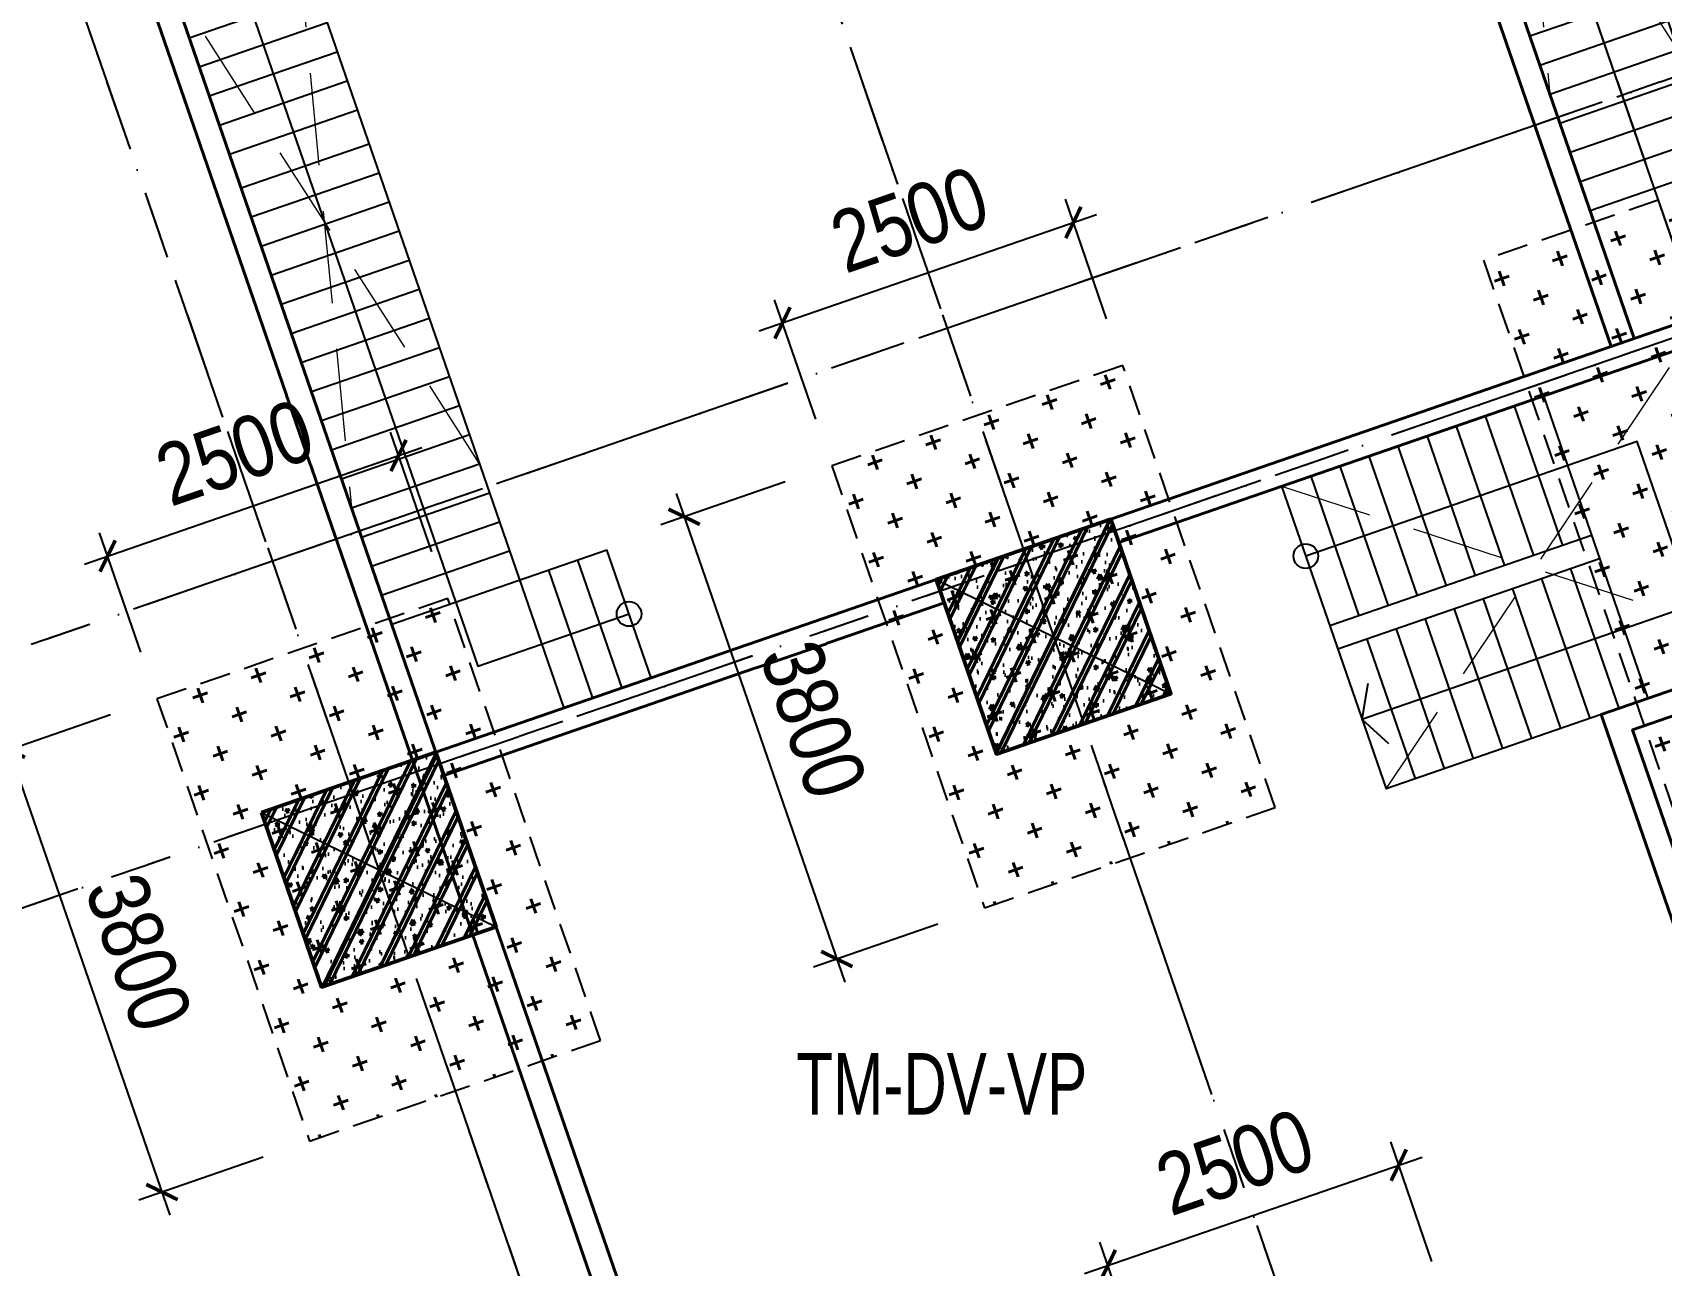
# Model space of a CAD drawing. Header units: millimetres. Extents: x -1534340 to 1713810, y -1348191 to 1114081.
# Drawn here: x 1240370 to 1253604, y -313164 to -303150 of the extents above; entities that cross this region are included whole.
import ezdxf

# ---------------------------------------------------------------- set-up
doc = ezdxf.new("R2010")
doc.units = ezdxf.units.MM
doc.header["$LTSCALE"] = 100
doc.header["$PDMODE"] = 32
doc.header["$PDSIZE"] = 2.5
for name, pattern in [('CENTER2', [1.125, 0.75, -0.125, 0.125, -0.125]), ('DASHED', [4.5, 3, -1.5]), ('DASHED2', [0.375, 0.25, -0.125]), ('HIDDEN', [0.375, 0.25, -0.125]), ('xref.asix of  podium$0$xref.asix of  podium$0$DASHDOT', [1, 0.5, -0.25, 0, -0.25]), ('Xref.Asix of Basement B2$0$HIDDEN', [0.375, 0.25, -0.125])]:
    doc.linetypes.add(name, pattern=pattern)
for name, color, linetype, lineweight in [('0-Hatch', 250, 'Continuous', 40), ('D-building block', 8, 'Continuous', 13), ('KAKA FIX', 2, 'Continuous', 13), ('KT-Chu viet', 255, 'Continuous', 20), ('KT-Net cat', 1, 'Continuous', 40), ('KT-Net cot vach', 6, 'Continuous', 50)]:
    doc.layers.add(name, color=color, linetype=linetype, lineweight=lineweight)
for name, color, linetype in [('0-khuat', 3, 'HIDDEN'), ('A-GLAZ', 135, 'Continuous'), ('A-WALL-FNSH', 200, 'Continuous'), ('ccu11-Khuat', 9, 'DASHED'), ('ccu11-Manh', 8, 'Continuous'), ('ccu12-Manh', 8, 'Continuous'), ('ccu12-Thay', 7, 'Continuous'), ('ccu12-Truc', 13, 'CENTER2'), ('KC2-DIM', 251, 'Continuous'), ('xref.asix of  podium$0$xref.asix of  podium$0$KC2-DIM', 251, 'Continuous'), ('xref.asix of  podium$0$xref.asix of  podium$0$KT-Kich thuoc', 9, 'Continuous'), ('xref.asix of  podium$0$xref.asix of  podium$0$KT-Luoi truc South Tower', 8, 'xref.asix of  podium$0$xref.asix of  podium$0$DASHDOT'), ('xref.asix of  podium$0$xref.asix of  podium$0$KT-Net cot vach', 6, 'Continuous')]:
    doc.layers.add(name, color=color, linetype=linetype)
doc.layers.add('Xref.Asix of Basement B2$0$KT-Chi gioi XD', color=7, linetype='Xref.Asix of Basement B2$0$HIDDEN', true_color=0x0066cc)
doc.styles.add('Arial Narrow', font='ARIALN.TTF')
doc.styles.add('Xref_ST_MBDV Cot vach 30.7.2022$0$Arial', font='arial.ttf', dxfattribs={"width": 0.7})
doc.dimstyles.new('ccu12-200', dxfattribs={"dimscale": 200, "dimtxt": 2.5, "dimasz": 1, "dimexe": 1, "dimexo": 2, "dimgap": 1, "dimtad": 1, "dimdec": 0, "dimrnd": 5, "dimdsep": 46, "dimtxsty": 'Arial Narrow', "dimblk": 'ARCHTICK', "dimcen": -1, "dimdle": 1, "dimclrd": 256, "dimclre": 256, "dimclrt": 3, "dimadec": 0, "dimazin": 2, "dimtfac": 0.1, "dimtdec": 0, "dimtmove": 0, "dimatfit": 1, "dimldrblk": 'ARCHTICK', "dimfxl": 1, "dimtvp": 0.8333333333333334, "dimtolj": 1, "dimtzin": 12, "dimarcsym": 0})
pattern_1 = [(49.99999999999999, (550, -550), (286.9040730403014, -25.10085399303804), [30, -330]), (355, (550, -550), (-55.50053344520001, 300.8768534800047), [24, -264]), (100.4514, (573.908672, -552.091736), (231.4037526856086, 275.7758168243814), [25.496076, -280.4568448]), (46.18420000000001, (550, -470), (426.8964194502578, -66.20760573160723), [45, -495]), (96.6356, (585.574698, -475.5173228), (373.8650822194813, 389.6471483601767), [38.2441152, -420.6852]), (351.1842, (550, -470), (373.8647780534509, 389.6474403701299), [36, -396]), (21, (590, -490), (238.7628208473847, -161.0475562661355), [30, -330]), (326.0000000000001, (590, -490), (97.32613276863269, 290.0600180187412), [24, -264]), (71.4514, (609.8968932, -503.4206424), (336.089051432596, 129.012198683981), [25.496076, -280.4568448]), (37.50000000000001, (550, -550), (4.863942126916267, 133.1575415325246), [0, -260.8, 0, -268, 0, -265]), (7.499999999999999, (550, -550), (105.2278149768594, 157.7646847529441), [0, -152.8, 0, -254.8, 0, -101]), (327.5, (460.8, -550), (213.5289744689636, -9.021948693751902), [0, -100, 0, -312, 0, -414]), (317.5, (420.8, -550), (233.2744677369545, 40.04199293292709), [0, -130, 0, -207.2, 0, -294]), (45, (550, -550), (-120.2081528017131, 120.2081528017131), []), (45, (550, -501), (-120.2081528017131, 120.2081528017131), [])]

# ---------------------------------------------------------------- blocks, each defined once
blk = doc.blocks.new('MBKC-T1-PN')
at = {"layer": '0-Hatch', "ltscale": 2}
h = blk.add_hatch(dxfattribs=at)
h.set_pattern_fill('CROSS', color=256, scale=1000, angle=109.0471379540037, style=0)
h.set_pattern_definition([(109.0471379540036, (4055636.089763712, -6944877.891774093), (-317.899085197144, 154.726118127545), [125, -375]), (199.0471379540037, (4055674.771293243, -6944798.417002794), (-154.7261181275451, -317.899085197144), [125, -375])])
h.paths.add_polyline_path([(19557.7795266863, -4250.088351965416), (23343.39233214781, -15214.9929806022), (26179.14355209609, -14235.95517818455), (22393.53074663435, -3271.05054954777)])
h = blk.add_hatch(dxfattribs=at)
h.set_pattern_fill('CROSS', color=256, scale=1000, angle=109.047137953997, style=0)
h.set_pattern_definition([(109.0471379539969, (4049908.878848452, -6946061.760030065), (-317.8990851971258, 154.7261181275824), [124.9999999999995, -374.999999999998]), (199.0471379539969, (4049947.560377985, -6945982.285258765), (-154.7261181275824, -317.8990851971258), [124.9999999999995, -374.9999999999979])])
h.paths.add_polyline_path([(14262.68787389947, -5919.520667289326), (15502.80332056247, -9511.471902892052), (17865.92934429436, -8695.607088132645), (16625.8138976309, -5103.655852529919)])
h = blk.add_hatch(dxfattribs=at)
h.set_pattern_fill('CROSS', color=256, scale=1000, angle=109.047137953997, style=0)
h.set_pattern_definition([(109.0471379539969, (4044426.426489887, -6947954.566448074), (-317.8990851971258, 154.7261181275824), [124.9999999999995, -374.999999999998]), (199.0471379539969, (4044465.108019419, -6947875.091676774), (-154.7261181275824, -317.8990851971258), [124.9999999999995, -374.999999999998])])
h.paths.add_polyline_path([(8780.235515333712, -7812.327085298195), (10020.35096199671, -11404.27832090092), (12383.4769857286, -10588.41350614151), (11143.36153906514, -6996.462270538788)])
at = {"layer": '0-khuat', "ltscale": 10}
for points in [[(26179.14355209609, -14235.95517818455), (22393.53074663435, -3271.05054954777), (19557.7795266863, -4250.088351965416), (23343.39233214781, -15214.9929806022)], [(17865.92934429436, -8695.607088132645), (16625.8138976309, -5103.655852529919), (14262.68787389947, -5919.520667289326), (15502.80332056247, -9511.471902892052)], [(12383.4769857286, -10588.41350614151), (11143.36153906514, -6996.462270538788), (8780.235515333712, -7812.327085298195), (10020.35096199671, -11404.27832090092)]]:
    blk.add_lwpolyline(points, close=True, dxfattribs=at)
at = {"layer": 'ccu11-Khuat', "ltscale": 0.5, "elevation": -0.1248620286703281}
blk.add_lwpolyline([(100590.5864808073, -35426.61506945355), (55455.55192690738, -35426.61506945355, -0.3269618123751123), (50827.94980508671, -32029.33521380113), (46319.23951797537, -19000.21078809898, 0.4276624970093012), (30482.82222025329, -12597.84133938845), (15440.22126940242, -17787.66880758357, -0.1965409036496166), (11052.14983252855, -17540.17514300876, -0.04529122358984782), (3605.473727127304, -9503.081798993808), (-504.3626536345109, -3435.722267398494, -0.3990343803495413), (1771.304140177555, 352.6720043509267), (31190.7288702894, 10495.31749677, -0.1204403028230274), (42591.70211395179, 11817.81507882464), (58406.76826363965, 7707.460248947376, -0.2262547279600852), (60280.00056402339, 6012.837931064423), (65645.2552123724, -9495.342720050656, 0.2916469557633262), (69738.37575314008, -12326.61538209155), (89786.80552536738, -12326.61538209155)], format="xyb", dxfattribs=at)
at = {"layer": 'ccu12-Thay', "ltscale": 0.5, "elevation": -0.1248620286703281}
blk.add_lwpolyline([(100592.7780615496, -35676.61506945355), (55455.39655799186, -35676.61506945355, -0.3267809868965265), (50590.58009542292, -32107.86709642987), (46084.84347490547, -19087.33587578748, 0.427810969143063), (30575.27555690287, -12830.40478876728), (15521.75718290871, -18023.99886239826, -0.1981128104978065), (10911.61054585082, -17750.02456894092, -0.0454709095100691), (3402.789631705265, -9649.635404628643), (-737.5713195712306, -3537.212389550812, -0.4024491153328594), (1696.951964988839, 591.4787324376521), (31106.50964570185, 10730.72245935566)], format="xyb", dxfattribs=at)
at = {"layer": 'ccu12-Thay', "ltscale": 0.5}
blk.add_arc((58102.95796438283, 33557.60974527191, -0.1248620286703281), 69708.63666396195, 218.510416025799, 236.5019412990774, dxfattribs=at)
blk = doc.blocks.new('Grid-ST-flat-3')
at = {"layer": 'ccu12-Truc', "ltscale": 30}
for p, q in [((324450.2562037199, -45484.46361355274), (343539.5479429879, -100775.9775917197)), ((318967.803845129, -47377.27003148972), (338057.0955847397, -102668.7840106485)), ((313485.3514865385, -49270.07644942671), (332574.6432264913, -104561.5904295773)), ((348389.8671523775, -54057.70604856691), (307655.7401533651, -68121.08717252291)), ((349042.5590209737, -55948.20686175593), (308308.4320219612, -70011.58798571193))]:
    blk.add_line(p, q, dxfattribs=at)
blk = doc.blocks.new('*U151')
h = blk.add_hatch()
h.set_pattern_fill('VATLIEU04', color=250, scale=40, style=0, pattern_type=2)
h.set_pattern_definition(pattern_1)
h.paths.add_polyline_path([(-475, 475), (1025, 475), (1025, -1025), (-475, -1025)])
at = {"color": 6, "ltscale": 0.25}
blk.add_lwpolyline([(-475, 475), (1025, 475), (1025, -1025), (-475, -1025)], close=True, dxfattribs=at)
at = {"layer": 'Defpoints', "linetype": 'ByBlock', "ltscale": 30}
for p, q in [((1025, 475), (-475, -1025)), ((-475, 475), (1025, -1025))]:
    blk.add_line(p, q, dxfattribs=at)
blk = doc.blocks.new('MBDV-B1-T1-PN')
at = {"layer": 'KT-Net cot vach', "rotation": 19.04713795399666}
for p in [(15714.6191477098, -7137.365310385358), (10232.16678914404, -9030.171728394227)]:
    blk.add_blockref('*U151', p, dxfattribs=at)
blk = doc.blocks.new('_ARCHTICK')
at = {"color": 0, "linetype": 'ByBlock', "const_width": 0.15}
blk.add_lwpolyline([(-0.5, -0.5), (0.5, 0.5)], dxfattribs=at)
blk = doc.blocks.new('*D1319')
at = {"layer": 'Defpoints', "color": 0, "ltscale": 0.5, "transparency": 16777216}
for p in [(1243343.621415701, -306585.5596704226), (1243744.232395725, -307745.9154329164), (1241381.106582828, -308561.7808583528)]:
    blk.add_point(p, dxfattribs=at)
at = {"layer": 'KC2-DIM', "lineweight": -2, "ltscale": 0.5, "transparency": 16777216}
for p, q in [((1243613.693927655, -307367.8153028531), (1243278.352181666, -306396.5096053909)), ((1240791.445537772, -307466.6943298939), (1243532.671480733, -306520.2904363877)), ((1241250.568114758, -308183.6807282895), (1240915.22636877, -307212.3750308273))]:
    blk.add_line(p, q, dxfattribs=at)
at = {"layer": 'KC2-DIM', "lineweight": -2, "ltscale": 0.5, "transparency": 16777216, "xscale": 200, "yscale": 200, "zscale": 200}
for p, rotation in [((1243343.621415701, -306585.5596704226), 19.0471522611445), ((1240980.495602804, -307401.425095859), 199.0471522611445)]:
    blk.add_blockref('_ARCHTICK', p, dxfattribs=dict(at, rotation=rotation))
at = {"layer": 'KC2-DIM', "color": 3, "ltscale": 0.5, "transparency": 16777216, "insert": (1242013.477505649, -306563.1326767787), "char_height": 500, "attachment_point": 5, "rotation": 19.0471522611445, "style": 'Arial Narrow', "bg_fill": 3, "box_fill_scale": 1.1, "bg_fill_color": 256, "bg_fill_true_color": 13158600, "bg_fill_transparency": 0}
blk.add_mtext('\\A1;2500', dxfattribs=at)
blk = doc.blocks.new('*D1320')
at = {"layer": 'Defpoints', "color": 0, "ltscale": 0.5, "transparency": 16777216}
for p in [(1241381.106582828, -308561.7808583528), (1242621.222029491, -312153.7320939556), (1241421.580231821, -312567.9065150914)]:
    blk.add_point(p, dxfattribs=at)
at = {"layer": 'KC2-DIM', "lineweight": -2, "ltscale": 0.5, "transparency": 16777216}
for p, q in [((1241003.006452765, -308692.3193264226), (1239992.414720126, -309041.2245135236)), ((1240116.195551123, -308786.905214457), (1241486.849465856, -312756.9565801232)), ((1242243.121899428, -312284.2705620254), (1241232.530166789, -312633.1757491264))]:
    blk.add_line(p, q, dxfattribs=at)
at = {"layer": 'KC2-DIM', "lineweight": -2, "ltscale": 0.5, "transparency": 16777216, "xscale": 200, "yscale": 200, "zscale": 200}
for p, rotation in [((1240181.464785158, -308975.9552794887), 109.0471522611391), ((1241421.580231821, -312567.9065150914), 289.0471522611391)]:
    blk.add_blockref('_ARCHTICK', p, dxfattribs=dict(at, rotation=rotation))
at = {"layer": 'KC2-DIM', "color": 3, "ltscale": 0.5, "transparency": 16777216, "insert": (1241231.882214851, -310623.3498936863), "char_height": 500, "attachment_point": 5, "rotation": 289.0471522611391, "style": 'Arial Narrow', "bg_fill": 3, "box_fill_scale": 1.1, "bg_fill_color": 256, "bg_fill_true_color": 13158600, "bg_fill_transparency": 0}
blk.add_mtext('\\A1;3800', dxfattribs=at)
blk = doc.blocks.new('*D1321')
at = {"layer": 'Defpoints', "color": 0, "ltscale": 0.5, "transparency": 16777216}
for p in [(1248826.073786729, -304692.7532584798), (1249226.684766753, -305853.1090209735), (1246863.558953857, -306668.9744464099)]:
    blk.add_point(p, dxfattribs=at)
at = {"layer": 'KC2-DIM', "lineweight": -2, "ltscale": 0.5, "transparency": 16777216}
for p, q in [((1249096.146298683, -305475.0088909101), (1248760.804552694, -304503.7031934481)), ((1246273.897908801, -305573.8879179511), (1249015.123851761, -304627.4840244449)), ((1246733.020485787, -306290.8743163465), (1246397.678739798, -305319.5686188845))]:
    blk.add_line(p, q, dxfattribs=at)
at = {"layer": 'KC2-DIM', "lineweight": -2, "ltscale": 0.5, "transparency": 16777216, "xscale": 200, "yscale": 200, "zscale": 200}
for p, rotation in [((1248826.073786729, -304692.7532584798), 19.0471522611445), ((1246462.947973833, -305508.6186839162), 199.0471522611445)]:
    blk.add_blockref('_ARCHTICK', p, dxfattribs=dict(at, rotation=rotation))
at = {"layer": 'KC2-DIM', "color": 3, "ltscale": 0.5, "transparency": 16777216, "insert": (1247495.929876677, -304670.3262648358), "char_height": 500, "attachment_point": 5, "rotation": 19.0471522611445, "style": 'Arial Narrow', "bg_fill": 3, "box_fill_scale": 1.1, "bg_fill_color": 256, "bg_fill_true_color": 13158600, "bg_fill_transparency": 0}
blk.add_mtext('\\A1;2500', dxfattribs=at)
blk = doc.blocks.new('*D1322')
at = {"layer": 'Defpoints', "color": 0, "ltscale": 0.5, "transparency": 16777216}
for p in [(1246863.558953857, -306668.9744464099), (1248103.67440052, -310260.9256820126), (1246904.032602849, -310675.1001031486)]:
    blk.add_point(p, dxfattribs=at)
at = {"layer": 'KC2-DIM', "lineweight": -2, "ltscale": 0.5, "transparency": 16777216}
for p, q in [((1246485.458823794, -306799.5129144797), (1245474.867091154, -307148.4181015808)), ((1245598.647922151, -306894.0988025141), (1246969.301836884, -310864.1501681803)), ((1247725.574270457, -310391.4641500824), (1246714.982537817, -310740.3693371835))]:
    blk.add_line(p, q, dxfattribs=at)
at = {"layer": 'KC2-DIM', "lineweight": -2, "ltscale": 0.5, "transparency": 16777216, "xscale": 200, "yscale": 200, "zscale": 200}
for p, rotation in [((1245663.917156186, -307083.1488675458), 109.0471522611391), ((1246904.032602849, -310675.1001031486), 289.0471522611391)]:
    blk.add_blockref('_ARCHTICK', p, dxfattribs=dict(at, rotation=rotation))
at = {"layer": 'KC2-DIM', "color": 3, "ltscale": 0.5, "transparency": 16777216, "insert": (1246714.33458588, -308730.5434817435), "char_height": 500, "attachment_point": 5, "rotation": 289.0471522611391, "style": 'Arial Narrow', "bg_fill": 3, "box_fill_scale": 1.1, "bg_fill_color": 256, "bg_fill_true_color": 13158600, "bg_fill_transparency": 0}
blk.add_mtext('\\A1;3800', dxfattribs=at)
blk = doc.blocks.new('*D1323')
at = {"layer": 'Defpoints', "color": 0, "ltscale": 0.5, "transparency": 16777216}
for p in [(1251469.47584001, -312349.2815444039), (1251870.086820034, -313509.6373068977), (1249506.961007137, -314325.5027323341)]:
    blk.add_point(p, dxfattribs=at)
at = {"layer": 'KC2-DIM', "lineweight": -2, "ltscale": 0.5, "transparency": 16777216}
for p, q in [((1251739.548351964, -313131.5371768342), (1251404.206605975, -312160.2314793723)), ((1248917.299962081, -313230.4162038752), (1251658.525905041, -312284.012310369)), ((1249376.422539067, -313947.4026022706), (1249041.080793078, -312976.0969048087))]:
    blk.add_line(p, q, dxfattribs=at)
at = {"layer": 'KC2-DIM', "lineweight": -2, "ltscale": 0.5, "transparency": 16777216, "xscale": 200, "yscale": 200, "zscale": 200}
for p, rotation in [((1251469.47584001, -312349.2815444039), 19.0471522611445), ((1249106.350027113, -313165.1469698403), 199.0471522611445)]:
    blk.add_blockref('_ARCHTICK', p, dxfattribs=dict(at, rotation=rotation))
at = {"layer": 'KC2-DIM', "color": 3, "ltscale": 0.5, "transparency": 16777216, "insert": (1250139.331929957, -312326.8545507599), "char_height": 500, "attachment_point": 5, "rotation": 19.0471522611445, "style": 'Arial Narrow', "bg_fill": 3, "box_fill_scale": 1.1, "bg_fill_color": 256, "bg_fill_true_color": 13158600, "bg_fill_transparency": 0}
blk.add_mtext('\\A1;2500', dxfattribs=at)
blk = doc.blocks.new('*U2802')
h = blk.add_hatch()
h.set_pattern_fill('VATLIEU04', color=250, scale=40, style=0, pattern_type=2)
h.set_pattern_definition(pattern_1)
h.paths.add_polyline_path([(-475, 475), (1025, 475), (1025, -1025), (-475, -1025)])
at = {"color": 6, "ltscale": 0.25}
blk.add_lwpolyline([(-475, 475), (1025, 475), (1025, -1025), (-475, -1025)], close=True, dxfattribs=at)
at = {"layer": 'Defpoints', "linetype": 'ByBlock', "ltscale": 30}
for p, q in [((1025, 475), (-475, -1025)), ((-475, 475), (1025, -1025))]:
    blk.add_line(p, q, dxfattribs=at)
blk = doc.blocks.new('xref.asix of  podium$0$xref.asix of  podium$0$MBCot-PN-flat-22')
at = {"layer": 'xref.asix of  podium$0$xref.asix of  podium$0$KT-Net cot vach', "rotation": 19.04713795399666}
for p in [(15714.61931190267, -7137.365755932406), (10232.16695333645, -9030.172173941275)]:
    blk.add_blockref('*U2802', p, dxfattribs=at)
blk = doc.blocks.new('xref.asix of  podium$0$xref.asix of  podium$0$Asix South Tower')
at = {"layer": 'xref.asix of  podium$0$xref.asix of  podium$0$KT-Luoi truc South Tower', "ltscale": 10}
for p, q in [((-91137.34307826497, 54470.96222093981), (-81235.33511339873, 25790.1175213384)), ((-96619.7954368554, 52578.15580300265), (-86717.78747198917, 23897.31110340136)), ((-102102.2477954458, 50685.34938506573), (-92200.23983057961, 22004.50468546432)), ((-67132.57020701282, 45708.98039207421), (-110541.5464182831, 30722.11257713952)), ((-66479.87833841704, 43818.47957888525), (-109888.8545500301, 28831.61176383239))]:
    blk.add_line(p, q, dxfattribs=at)
blk = doc.blocks.new('THANG SH')
at = {"layer": 'D-building block', "color": 3, "linetype": 'DASHED2', "ltscale": 30}
for points in [[(-6640.500751799904, 1099.999999977648), (-2099.999999993481, -2.421438694000244e-08)], [(-2099.999999993481, 1099.999999977648), (-6640.500751800369, 2.980232238769531e-08)]]:
    blk.add_lwpolyline(points, dxfattribs=at)
at = {"layer": 'D-building block', "color": 3, "linetype": 'DASHED2', "ltscale": 1000}
blk.add_lwpolyline([(-6640.500751799904, 5.587935447692871e-09), (-6640.500751799438, 1099.999999955297), (-2099.999999993481, 1099.999999951571), (-2099.999999993015, -5.029141902923584e-08)], close=True, dxfattribs=at)
at = {"layer": 'Defpoints', "color": 252}
blk.add_line((6.05359673500061e-09, 1849.999999951571), (-4.656612873077393e-10, -3.725290298461914e-08), dxfattribs=at)
for points in [[(-6640.500751799438, 549.9999999776483), (-549.9999999925494, 549.9999999757856), (-549.9999999934807, 1849.999999947846)], [(-1099.999999993015, -4.470348358154297e-08), (-1099.999999992549, 1849.999999949709)], [(5.587935447692871e-09, 1849.999999951571), (-1099.999999993015, 1849.999999949709)], [(6.05359673500061e-09, 1599.999999951571), (-1099.999999993481, 1599.999999951571)], [(6.51925802230835e-09, 1349.999999951571), (-1099.999999993481, 1349.999999951571)], [(0, 1.862645149230957e-09), (-6640.500751799904, 8.734254341450418e-09), (-6640.500751799904, 1099.999999953434), (6.984919309616089e-09, 1099.999999953434)], [(-6390.500751799904, -4.842877388000488e-08), (-6390.500751799904, 1099.999999951571)], [(-6140.500751799438, -4.842877388000488e-08), (-6140.500751798972, 1099.999999953434)], [(-5890.500751798972, -4.842877388000488e-08), (-5890.500751798972, 1099.999999951571)], [(-5640.500751798972, -4.842877388000488e-08), (-5640.500751798972, 1099.999999953434)], [(-5390.500751798972, -4.656612873077393e-08), (-5390.500751798507, 1099.999999953434)], [(-5140.500751798507, -4.656612873077393e-08), (-5140.500751798507, 1099.999999951571)], [(-4849.999999996275, -4.656612873077393e-08), (-4849.999999996275, 1099.999999953434)], [(-4599.99999999674, -4.656612873077393e-08), (-4599.999999996275, 1099.999999951571)], [(-4349.999999996275, -4.656612873077393e-08), (-4349.999999996275, 1099.999999953434)], [(-4099.999999996275, -4.470348358154297e-08), (-4099.999999995809, 1099.999999953434)], [(-3849.999999995809, -4.470348358154297e-08), (-3849.999999995809, 1099.999999951571)], [(-3599.999999994878, -4.842877388000488e-08), (-3599.999999994412, 1099.999999953434)], [(-3349.999999994878, -4.842877388000488e-08), (-3349.999999994412, 1099.999999951571)], [(-3099.999999994412, -4.842877388000488e-08), (-3099.999999994412, 1099.999999951571)], [(-2849.999999994412, -4.842877388000488e-08), (-2849.999999994412, 1099.999999953434)], [(-2599.999999994412, -4.842877388000488e-08), (-2599.999999993946, 1099.999999951571)], [(-2349.999999993946, -4.842877388000488e-08), (-2349.999999993481, 1099.999999953434)], [(-2099.999999993481, -4.842877388000488e-08), (-2099.999999993481, 1099.999999953434)], [(-1849.999999993481, -4.842877388000488e-08), (-1849.999999993481, 1099.999999953434)], [(-1599.999999993481, -4.656612873077393e-08), (-1599.999999993481, 1099.999999953434)], [(-1349.999999993481, -4.656612873077393e-08), (-1349.999999992549, 1099.999999951571)]]:
    blk.add_lwpolyline(points, dxfattribs=at)
at = {"layer": 'Defpoints', "color": 252, "const_width": 50}
blk.add_lwpolyline([(-6520.500747120939, 699.0000000074506), (-6640.500751800835, 549.9999999757856), (-6520.500747121871, 400.9999999459833)], dxfattribs=at)
at = {"layer": 'Defpoints', "color": 252}
blk.add_circle((-549.9999999934807, 1849.999999945983), 100, dxfattribs=at)
blk = doc.blocks.new('ffff')
at = {"layer": 'D-building block', "color": 3, "linetype": 'DASHED2', "ltscale": 30}
for p, q in [((11403961.89998453, 1048892.26770256), (11406374.51445871, 1052475.812232629)), ((11403113.40055577, 1051349.918759848), (11407223.01388747, 1050018.161175341))]:
    blk.add_line(p, q, dxfattribs=at)
at = {"layer": 'D-building block', "color": 3, "linetype": 'DASHED2', "ltscale": 30, "elevation": 3.83436953361884e-10}
blk.add_lwpolyline([(11403961.89998453, 1048892.26770256), (11407223.01388747, 1050018.161175341), (11406374.51445871, 1052475.812232629), (11403113.40055577, 1051349.918759848)], close=True, dxfattribs=at)
blk = doc.blocks.new('312')
at = {"layer": 'A-GLAZ', "elevation": -0.0003900927901394197}
for points in [[(1482695.170606643, -315227.088742006), (1474934.009074506, -317904.7566158127, -0.1974962957369978), (1470412.753082226, -317641.4324847461, -0.04539954982376057), (1462928.730589897, -309566.3053070569), (1458800.456753551, -303471.7265235217, -0.4011286979834114), (1461171.591087839, -299479.322703269), (1490585.061904023, -289338.7298831512, -0.1205241289836079), (1502064.862544526, -288009.8450183984), (1511023.476528744, -290338.1996335805)], [(1482662.536012, -315132.5636993432), (1474901.394709103, -317810.2245938868, -0.1968635698068651), (1470468.949126356, -317557.4738984575, -0.0453275073921259), (1463009.803874314, -309507.6833425581), (1458893.779493846, -303431.1884548272, -0.3997484162930124), (1461201.321617093, -299574.8489596067), (1490618.750154378, -289432.8916749404, -0.1204683313511788), (1502045.996502877, -288108.2639567229), (1510996.834815657, -290434.5976654891)], [(1482727.805201287, -315321.6137846687), (1474966.623439908, -317999.2886377386, -0.1981128104978065), (1470356.476802851, -317725.3143442812, -0.0454709095100691), (1462847.655888705, -309624.9251799689), (1458707.294937429, -303512.5021648911, -0.4024491153328594), (1461141.818221989, -299383.8110429026), (1490551.375902702, -289244.5673159846)]]:
    blk.add_lwpolyline(points, format="xyb", dxfattribs=at)
at = {"layer": 'Defpoints', "color": 252}
for p, q in [((1479252.47024756, -305408.6305397464), (1479644.085368522, -306542.931027714)), ((1479488.782849223, -305327.0440562115), (1480337.28227735, -307784.6951116613)), ((1479016.157645897, -305490.2170232813), (1479407.772766859, -306624.5175112461)), ((1478543.53244257, -305653.389990351), (1478935.147563531, -306787.6904783136)), ((1478779.845044233, -305571.8035068162), (1479171.460165196, -306706.1039947796)), ((1478070.907239244, -305816.5629574208), (1478462.522360202, -306950.8634453797)), ((1478307.219840907, -305734.9764738859), (1478698.834961866, -306869.2769618464)), ((1477834.594637581, -305898.1494409557), (1478226.209758541, -307032.4499289125)), ((1477361.969434254, -306061.3224080255), (1478210.468862381, -308518.9734634754)), ((1477598.282035918, -305979.7359244906), (1477989.897156876, -307114.0364124462)), ((1479709.354554724, -306731.9811072276), (1480100.969675687, -307866.2815951962)), ((1479473.041953059, -306813.567590763), (1479864.657074024, -307947.8680787311)), ((1479000.416749735, -306976.7405578325), (1479392.031870697, -308111.0410458009)), ((1479236.729351398, -306895.1540742974), (1479628.34447236, -308029.454562266)), ((1478527.791546407, -307139.9135249032), (1478919.406667371, -308274.2140128707)), ((1478764.104148072, -307058.3270413677), (1479155.719269034, -308192.6275293358)), ((1478291.478944745, -307221.5000084377), (1478683.094065708, -308355.8004964056)), ((1478055.166343082, -307303.0864919728), (1478446.781464044, -308437.3869799405))]:
    blk.add_line(p, q, dxfattribs=at)
at = {"layer": 'Defpoints', "color": 252, "elevation": 3.83436953361884e-10}
for points in [[(1478014.661301904, -307951.8232194929), (1480708.62496085, -307021.7373071964), (1480251.740653694, -305698.3867397128), (1477557.776994737, -306628.4726520121)], [(1479880.397970185, -306461.3445441806), (1477753.584555222, -307195.6228959755)], [(1479945.667156386, -306650.3946236927), (1477818.853741428, -307384.6729755047)], [(1479959.18211471, -307915.2334853207), (1478210.468862387, -308518.9734634856)]]:
    blk.add_lwpolyline(points, dxfattribs=at)
at = {"layer": 'Defpoints', "elevation": 3.83436953361884e-10}
blk.add_lwpolyline([(1478062.79909408, -307662.2601885482), (1478014.661301902, -307951.8232194904), (1478231.193596092, -308150.0093983655)], dxfattribs=at)
at = {"layer": 'Defpoints'}
blk.add_circle((1477557.776994739, -306628.4726520166), 100, dxfattribs=at)
at = {"layer": 'KT-Net cat'}
for p, q in [((1467504.834779449, -299572.921076805), (1473134.302469261, -315878.4912655004)), ((1467315.784698453, -299638.1902645986), (1472945.252388265, -315943.7604532939)), ((1474555.474054398, -306818.6755404574), (1470490.897305802, -308221.9630572697)), ((1474620.743241227, -307007.7256217859), (1474555.474054398, -306818.6755404574)), ((1474620.743241227, -307007.7256217868), (1470556.16649263, -308411.0131385991))]:
    blk.add_line(p, q, dxfattribs=at)
for points, elevation in [([(1480037.926338321, -304925.8691461507), (1477051.860797173, -296276.8272192207), (1477240.910878502, -296211.5580323929), (1480226.976419652, -304860.5999593231)], 4.106080592859472e-10), ([(1475973.349664368, -306329.1566392385), (1480557.814150371, -304746.3788539144), (1480623.083337201, -304935.4289352439), (1476038.618851196, -306518.2067205677)], 3.83436953361884e-10)]:
    blk.add_lwpolyline(points, close=True, dxfattribs=dict(at, elevation=elevation))
at = {"layer": 'KT-Net cat', "elevation": 3.83436953361884e-10}
blk.add_lwpolyline([(1481471.582765328, -307393.0799906942), (1479959.182114708, -307915.2334853209), (1482473.485626771, -315197.8320059376), (1482662.5357081, -315132.5628191085), (1480213.501382865, -308039.0143798211), (1481536.851952157, -307582.1300720236)], dxfattribs=at)
at = {"layer": 'Xref.Asix of Basement B2$0$KT-Chi gioi XD', "lineweight": 13, "ltscale": 100, "elevation": 5.81698447265444e-10, "flags": 128}
blk.add_lwpolyline([(1536926.640264262, -198350.2424992273), (1532230.491302837, -180477.3544005106), (1529880.439225305, -179665.453135843), (1520946.555464734, -186436.7923930833), (1497442.727665294, -204368.8174399087), (1473775.210144748, -221476.816780443, 0.6848770391189095), (1504207.768946995, -335272.7658475587), (1524578.328159441, -337428.6246088693), (1563007.448297967, -336214.0549381921), (1565857.79611658, -332567.4481481264)], format="xyb", close=True, dxfattribs=at)
at = {"layer": 'A-WALL-FNSH'}
blk.add_blockref('ffff', (-9925751.431121517, -1357411.241167876), dxfattribs=at)
at = {"layer": 'KAKA FIX', "rotation": 289.0471379542168}
for p in [(1480226.976419641, -304860.5999593273), (1470490.897305819, -308221.9630573265)]:
    blk.add_blockref('THANG SH', p, dxfattribs=at)
at = {"layer": 'xref.asix of  podium$0$xref.asix of  podium$0$KC2-DIM'}
blk.add_blockref('xref.asix of  podium$0$xref.asix of  podium$0$MBCot-PN-flat-22', (1459444.866092697, -299975.2893285389), dxfattribs=at)
at = {"layer": 'xref.asix of  podium$0$xref.asix of  podium$0$KT-Kich thuoc'}
blk.add_blockref('xref.asix of  podium$0$xref.asix of  podium$0$Asix South Tower', (1566004.720627273, -342122.3205197669), dxfattribs=at)
at = {"layer": 'KT-Chu viet', "insert": (1474601.002993271, -310665.0691769916), "char_height": 500, "width": 5339.45268739584, "attachment_point": 2, "style": 'Xref_ST_MBDV Cot vach 30.7.2022$0$Arial'}
blk.add_mtext('TM-DV-VP', dxfattribs=at)

msp = doc.modelspace()

# ---------------------------------------------------------------- block references
for name, p in [('MBKC-T1-PN', (1232600.871086698, -300749.4537652719)), ('Grid-ST-flat-3', (923638.2882514866, -243129.7985158589))]:
    msp.add_blockref(name, p)
at = {"layer": 'ccu11-Manh'}
msp.add_blockref('MBDV-B1-T1-PN', (1232600.871086698, -300749.4537652719), dxfattribs=at)

# ---------------------------------------------------------------- next in the draw order: dimensions: what is measured, and where the dimension line sits
at = {"layer": 'KC2-DIM', "ltscale": 0.5}
for p1, p2, distance, picture, middle in [((1246863.558953857, -306668.97444641), (1249226.684766753, -305853.1090209736), 1227.5645208576314, '*D1321', (1247495.929876677, -304670.3262648358)), ((1241381.106582828, -308561.7808583529), (1243744.232395725, -307745.9154329165), 1227.5645208577414, '*D1319', (1242013.477505649, -306563.1326767787)), ((1249506.961007137, -314325.5027323341), (1251870.086820034, -313509.6373068977), 1227.5645208576864, '*D1323', (1250139.331929957, -312326.8545507599))]:
    dim = msp.add_aligned_dim(p1=p1, p2=p2, distance=distance, dimstyle='ccu12-200', override={"dimfxl": 150, "dimtfill": 1}, dxfattribs=at)
    dim.commit()
    dim.dimension.update_dxf_attribs({"geometry": picture, "text_midpoint": middle})

# ---------------------------------------------------------------- next in the draw order: dimensions: what is measured, and where the dimension line sits
for p1, p2, distance, picture, middle in [((1246863.558953857, -306668.97444641), (1248103.67440052, -310260.9256820127), -1269.1260354443953, '*D1322', (1246714.33458588, -308730.5434817435)), ((1241381.106582828, -308561.7808583529), (1242621.222029491, -312153.7320939556), -1269.126035443477, '*D1320', (1241231.882214851, -310623.3498936863))]:
    dim = msp.add_aligned_dim(p1=p1, p2=p2, distance=distance, dimstyle='ccu12-200', override={"dimfxl": 150, "dimtfill": 1}, dxfattribs=at)
    dim.commit()
    dim.dimension.update_dxf_attribs({"geometry": picture, "text_midpoint": middle})

# ---------------------------------------------------------------- next in the draw order: block references
at = {"layer": 'ccu12-Manh'}
msp.add_blockref('312', (-226843.9959313669, -774.1646671993076), dxfattribs=at)

doc.saveas('drawing.dxf')
